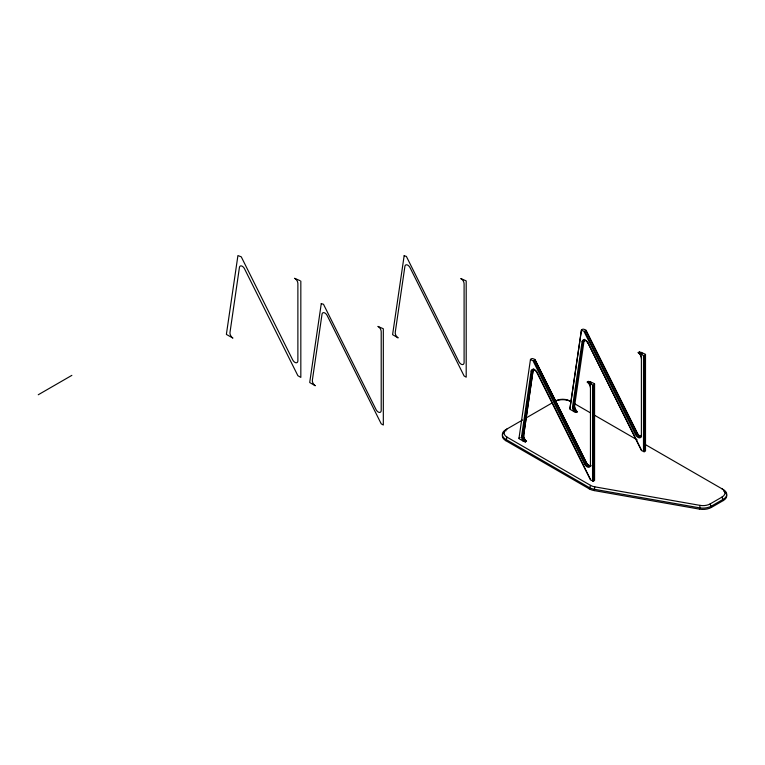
<?xml version="1.0" encoding="UTF-8"?>
<svg xmlns="http://www.w3.org/2000/svg" width="765" height="765" viewBox="0 0 765 765"><rect width="100%" height="100%" fill="white"/><g stroke="black" fill="none" stroke-linecap="round" stroke-linejoin="round"><path stroke-width="1.15" d="M533.415 369.093A4.705 2.716 60 0 0 533.167 369.935L523.623 435.581A4.169 2.41 60 0 0 526.53 441.195L525.354 441.874A4.255 2.467 0.2 0 0 524.933 441.654L524.637 441.529M533.167 369.935L523.623 435.581L521.606 436.193L531.14 371.101A4.705 2.716 60 0 1 533.568 369.39A4.705 2.716 60 0 1 537.011 372.67L590.561 479.971L593.391 481.118L594.568 480.439L594.568 383.724L590.398 381.85A4.762 2.754 60 0 1 591.479 383.322M576.179 412.498A4.8 2.697 1.6 0 0 574.668 411.953A7.258 4.217 0.2 0 0 574.372 411.78L574.228 411.742A4.762 2.754 60 0 1 572.545 406.779L582.089 341.697L584.097 341.085L584.106 340.53A4.705 2.716 60 0 1 584.623 339.287M569.877 408.72L581.429 329.868L582.605 329.189M584.106 340.53L574.563 406.167A4.169 2.41 60 0 0 577.47 411.78L576.294 412.459A4.255 2.467 0.2 0 0 575.873 412.239L575.557 412.115M507.099 428.926A10.127 5.843 0 0 0 507.099 437.197L590.551 485.373A10.127 5.843 0 0 0 594.749 486.827L594.233 490.585L699.506 509.136A11.905 6.875 0 0 0 711.402 507.425L723.26 500.578A11.905 6.875 0 0 0 723.872 491.235M721.997 488.816A10.127 5.843 0 0 1 721.997 497.078L710.14 503.925A10.127 5.843 0 0 1 700.032 505.378L699.506 509.136M507.099 437.197L505.837 440.697L589.289 488.873A11.905 6.875 0 0 0 594.233 490.585M590.551 485.373L589.289 488.873M537.011 372.67L537.106 372.545A4.112 2.372 60 0 0 534.094 369.677A4.112 2.372 60 0 0 531.981 371.178L531.14 371.101M574.228 411.742L569.877 409.208L581.448 330.279L583.867 331.197L635.399 434.463A4.762 2.754 60 0 0 639.138 437.838A4.762 2.754 60 0 0 641.386 435.467L641.386 357.896A4.169 2.41 60 0 0 638.163 352.646L639.339 351.967A5.623 2.869 -5.1 0 0 641.347 352.426L645.507 354.319L645.507 451.025L644.331 451.704L641.5 450.556L588.046 343.131A4.112 2.372 60 0 0 585.034 340.262A4.112 2.372 60 0 0 582.92 341.764L573.387 406.846A4.169 2.41 60 0 0 576.265 412.44M532.526 358.527L534.945 359.445L586.478 462.701L585.206 463.514L584.46 463.867L532.928 360.611L530.499 359.693M583.466 329.113L585.885 330.031L637.417 433.296L635.399 434.463M38.25 394.769L71.872 375.357M531.665 358.603L530.489 359.282L518.938 438.622L523.432 441.185A7.258 4.217 0.2 0 1 523.786 441.271A4.8 2.697 1.6 0 1 525.239 441.912M584.46 463.867A4.762 2.754 60 0 0 588.199 467.252A4.762 2.754 60 0 0 590.446 464.881L590.446 387.31A4.169 2.41 60 0 0 587.224 382.06L588.4 381.381A4.169 2.41 60 0 1 590.484 383.294M645.402 444.589L723.26 489.543A11.905 6.875 0 0 1 723.26 499.268L711.402 506.105A11.905 6.875 0 0 1 699.506 507.826L594.233 489.275A11.905 6.875 0 0 1 589.289 487.563L505.837 439.378A11.905 6.875 0 0 1 505.837 429.653L522.552 420.004M525.651 418.216L552.435 402.753M594.568 384.164L593.391 384.843L593.391 481.118M645.507 354.75L644.331 355.429L644.331 451.704M518.928 438.125L520.114 437.446M572.545 406.779L573.387 406.846L574.563 405.613A4.762 2.754 60 0 0 576.255 410.576A5.192 3.098 -1.5 0 0 577.317 411.828M594.749 486.827L700.032 505.378M523.289 441.156L523.356 441.176A4.762 2.754 60 0 1 521.606 436.193M299.985 280.64L294.563 278.297A4.169 2.41 60 0 1 297.881 283.595L297.881 360.678A4.169 2.41 60 0 1 295.921 362.753A4.169 2.41 60 0 1 292.641 359.799L241.262 256.83L237.925 255.567L226.373 334.41L232.904 338.092A4.169 2.4 59.9 0 1 229.988 332.488L239.426 267.454A4.112 2.362 60 0 1 241.539 265.952A4.112 2.362 60 0 1 244.542 268.831L297.881 375.701L300.827 377.403L300.827 281.128M587.252 382.051A5.623 2.869 -5.1 0 1 588.352 383.016L592.55 384.891L592.55 481.118M573.989 403.356L590.551 412.918M593.65 414.716L637.121 439.808M574.505 409.562L576.246 410.576M523.566 438.976L525.306 439.99A5.192 3.098 -1.5 0 0 526.368 441.242M721.997 497.078L723.26 500.578M710.14 503.925L711.402 507.425M588.046 343.131L641.386 450.002M537.106 372.545L590.446 479.416M643.489 451.704L643.489 355.486L639.32 353.602A4.762 2.754 60 0 1 641.386 358.383M505.837 429.653L505.837 430.972M525.306 439.99A4.762 2.754 60 0 1 523.623 435.017M590.398 381.831A5.623 2.869 -5.1 0 1 588.381 381.4M588.371 383.016A4.762 2.754 60 0 1 590.446 387.798M525.297 440.162A4.141 2.391 60 0 1 523.7 437.092M525.326 441.854A4.169 2.41 60 0 1 522.438 436.26L531.981 371.178L533.157 370.499A4.112 2.372 60 0 1 534.018 369.084M590.446 464.393A4.169 2.41 60 0 1 588.476 466.468A4.169 2.41 60 0 1 585.206 463.514L533.827 360.554L535.003 359.866L586.382 462.835A4.169 2.41 60 0 0 591.02 465.426M590.876 466.095A4.762 2.754 60 0 1 586.478 462.701M641.338 352.435A4.762 2.754 60 0 1 642.428 353.908M638.192 352.636A5.623 2.869 -5.1 0 1 639.291 353.602M576.246 410.757A4.141 2.391 60 0 1 574.649 407.678M641.386 434.979A4.169 2.41 60 0 1 639.425 437.054A4.169 2.41 60 0 1 636.145 434.099L584.766 331.14L585.942 330.461L637.322 433.42A4.169 2.41 60 0 0 641.519 436.299M639.339 351.967A4.169 2.41 60 0 1 641.433 353.879M584.097 341.085A4.112 2.372 60 0 1 584.804 339.765M641.386 436.7A4.762 2.754 60 0 1 637.417 433.296M582.089 341.697A4.705 2.716 60 0 1 584.508 339.976A4.705 2.716 60 0 1 587.96 343.255M505.837 440.697A11.905 6.875 0 0 1 504.173 432.177M555.533 400.965A10.127 5.843 0 0 1 569.848 400.965M554.921 401.348A11.905 6.875 0 0 1 570.461 401.348M321.271 303.609L309.701 382.529L315.276 385.742A4.169 2.41 60 0 1 312.369 380.138L322.017 314.243A4.169 2.41 60 0 1 324.169 312.713A4.169 2.41 60 0 1 327.219 315.629L381.209 423.81L383.322 425.024L383.322 328.749L377.9 326.416A4.169 2.41 60 0 1 381.209 331.704L381.209 410.336A4.169 2.41 60 0 1 379.249 412.411A4.169 2.41 60 0 1 375.978 409.447L323.48 304.269L321.271 303.609M404.149 255.749L392.588 334.668L398.163 337.891A4.169 2.41 60 0 1 395.247 332.278L404.905 266.383A4.169 2.41 60 0 1 407.047 264.862A4.169 2.41 60 0 1 410.107 267.769L464.097 375.959L466.201 377.174L466.201 280.898L460.779 278.556A4.169 2.41 60 0 1 464.097 283.853L464.097 362.486A4.169 2.41 60 0 1 462.137 364.561A4.169 2.41 60 0 1 458.857 361.596L406.368 256.409L404.149 255.749"/></g></svg>
